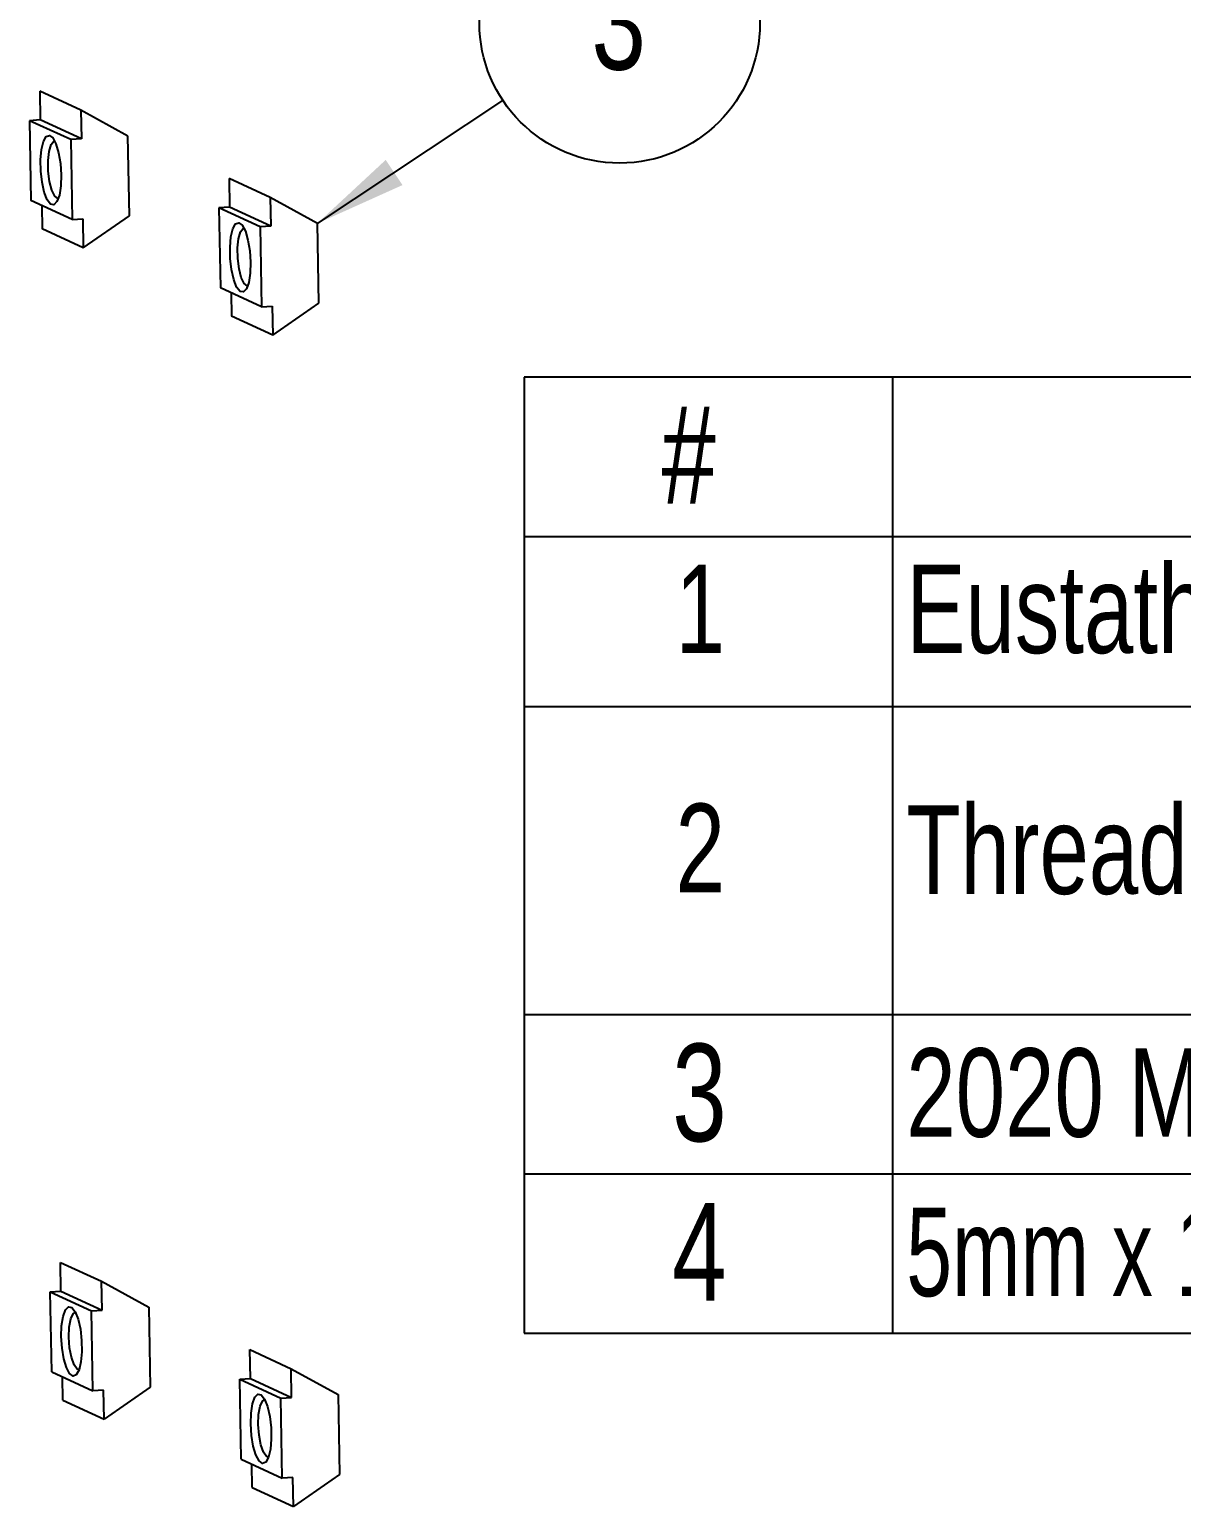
# Model space of a CAD drawing. Header units: millimetres. Extents: x 0 to 279, y 0 to 216.
# Drawn here: x 158 to 199.3, y 131.3 to 184.3 of the extents above; entities that cross this region are included whole.
import ezdxf

# ---------------------------------------------------------------- set-up
doc = ezdxf.new("R2010")
doc.units = ezdxf.units.MM
doc.layers.add('TITLE_BLOCK_BORDER', color=7, linetype='Continuous')
doc.styles.add('SLDTEXTSTYLE0', font='TXT', dxfattribs={"width": 0.75})
doc.styles.add('SLDTEXTSTYLE2', font='TXT', dxfattribs={"width": 0.694444})
doc.dimstyles.new('SLDDIMSTYLE0', dxfattribs={"dimtxt": 0.18, "dimasz": 3.302, "dimexe": 0, "dimexo": 0.0625, "dimgap": 0, "dimtad": 0, "dimtih": 1, "dimtoh": 1, "dimdec": 0, "dimrnd": 1e-09, "dimzin": 0, "dimdsep": 46, "dimtxsty": 'Standard', "dimsah": 1, "dimcen": 0.09, "dimadec": 0, "dimazin": 0, "dimtfac": 3.302, "dimtdec": 0, "dimtofl": 0, "dimtmove": 0, "dimatfit": 3, "dimfxl": 1, "dimfrac": 2, "dimtolj": 1, "dimtzin": 0, "dimarcsym": 0})

# ---------------------------------------------------------------- blocks, each defined once
blk = doc.blocks.new('SW_TABLEANNOTATION_25')
at = {"layer": 'TITLE_BLOCK_BORDER', "color": 0}
for p, q in [((0, 0), (0, -34.307)), ((89.193, 0), (0, 0)), ((13.205, 0), (13.205, -5.717)), ((0, -5.717), (89.193, -5.717)), ((13.205, -5.717), (13.205, -34.307)), ((0, -11.822), (89.193, -11.822)), ((0, -22.873), (89.193, -22.873)), ((0, -28.59), (89.193, -28.59)), ((0, -34.307), (89.193, -34.307))]:
    blk.add_line(p, q, dxfattribs=at)
at = {"layer": 'TITLE_BLOCK_BORDER', "color": 0, "attachment_point": 1}
for s, insert, char_height, style in [('#', (4.923, -1.047), 3.5, 'SLDTEXTSTYLE0'), ('1', (5.43, -6.729), 3.175, 'SLDTEXTSTYLE0'), ('Eustathios_Threaded_Flange', (13.705, -6.729), 3.175, 'SLDTEXTSTYLE0'), ('2', (5.43, -15.308), 3.175, 'SLDTEXTSTYLE0'), ('Threaded Spool Insert', (13.705, -15.372), 3.175, 'SLDTEXTSTYLE0'), ('3', (5.309, -23.92), 3.5, 'SLDTEXTSTYLE0'), ('2020 M5 Solid Tslot Nut', (13.705, -24.085), 3.175, 'SLDTEXTSTYLE0'), ('4', (5.309, -29.637), 3.5, 'SLDTEXTSTYLE0'), ('5mm x 10mm SST BSC', (13.705, -29.802), 3.175, 'SLDTEXTSTYLE2')]:
    blk.add_mtext(s, dxfattribs=dict(at, insert=insert, char_height=char_height, style=style))
blk = doc.blocks.new('SW_NOTE_165')
at = {"layer": 'TITLE_BLOCK_BORDER', "color": 0}
blk.add_circle((4.192, 2.781), 5.031, dxfattribs=at)
at = {"layer": 'TITLE_BLOCK_BORDER', "color": 0, "insert": (4.157, 4.605), "char_height": 3.5, "attachment_point": 2, "style": 'SLDTEXTSTYLE0'}
blk.add_mtext('3', dxfattribs=at)

msp = doc.modelspace()

# ---------------------------------------------------------------- linework, layer by layer
at = {"color": 7, "linetype": 'Continuous', "lineweight": 25}
for p, q in [((158.331, 182.106), (158.35, 181.068)), ((159.808, 181.425), (158.331, 182.106)), ((159.808, 181.425), (159.826, 180.386)), ((161.498, 180.492), (159.808, 181.425)), ((158.35, 181.068), (157.967, 181.043)), ((157.967, 181.043), (158.018, 178.176)), ((159.444, 180.362), (157.967, 181.043)), ((159.826, 180.386), (158.35, 181.068)), ((159.826, 180.386), (159.444, 180.362)), ((159.444, 180.362), (159.495, 177.495)), ((161.549, 177.624), (161.498, 180.492)), ((165.124, 178.972), (165.143, 177.934)), ((166.601, 178.291), (165.124, 178.972)), ((159.495, 177.495), (158.018, 178.176)), ((166.601, 178.291), (166.62, 177.253)), ((168.291, 177.358), (166.601, 178.291)), ((158.404, 177.998), (158.419, 177.162)), ((159.896, 176.48), (161.549, 177.624)), ((165.143, 177.934), (164.761, 177.91)), ((164.761, 177.91), (164.812, 175.042)), ((166.238, 177.229), (164.761, 177.91)), ((166.62, 177.253), (165.143, 177.934)), ((159.896, 176.48), (158.419, 177.162)), ((159.495, 177.495), (159.877, 177.519)), ((159.877, 177.519), (159.896, 176.48)), ((166.62, 177.253), (166.238, 177.229)), ((166.238, 177.229), (166.288, 174.361)), ((168.342, 174.491), (168.291, 177.358)), ((166.288, 174.361), (164.812, 175.042)), ((165.197, 174.864), (165.212, 174.028)), ((166.288, 174.361), (166.67, 174.385)), ((166.67, 174.385), (166.689, 173.347)), ((166.689, 173.347), (168.342, 174.491)), ((166.689, 173.347), (165.212, 174.028)), ((159.094, 139.042), (159.076, 140.08)), ((159.076, 140.08), (160.552, 139.399)), ((160.571, 138.361), (160.552, 139.399)), ((160.552, 139.399), (162.243, 138.466)), ((158.712, 139.018), (159.094, 139.042)), ((158.763, 136.15), (158.712, 139.018)), ((158.712, 139.018), (160.189, 138.337)), ((159.094, 139.042), (160.571, 138.361)), ((160.189, 138.337), (160.571, 138.361)), ((160.24, 135.469), (160.189, 138.337)), ((162.243, 138.466), (162.293, 135.598)), ((165.887, 135.908), (165.869, 136.947)), ((165.869, 136.947), (167.346, 136.265)), ((167.364, 135.227), (167.346, 136.265)), ((167.346, 136.265), (169.036, 135.333)), ((158.763, 136.15), (160.24, 135.469)), ((159.163, 135.136), (159.148, 135.972)), ((165.505, 135.884), (165.887, 135.908)), ((165.556, 133.017), (165.505, 135.884)), ((165.505, 135.884), (166.982, 135.203)), ((165.887, 135.908), (167.364, 135.227)), ((159.163, 135.136), (160.64, 134.455)), ((160.622, 135.493), (160.24, 135.469)), ((160.64, 134.455), (160.622, 135.493)), ((162.293, 135.598), (160.64, 134.455)), ((166.982, 135.203), (167.364, 135.227)), ((167.033, 132.335), (166.982, 135.203)), ((169.036, 135.333), (169.087, 132.465)), ((165.556, 133.017), (167.033, 132.335)), ((165.957, 132.002), (165.942, 132.839)), ((165.957, 132.002), (167.433, 131.321)), ((167.415, 132.359), (167.033, 132.335)), ((167.433, 131.321), (167.415, 132.359)), ((169.087, 132.465), (167.433, 131.321))]:
    msp.add_line(p, q, dxfattribs=at)
at = {"color": 7, "linetype": 'Continuous', "lineweight": 25, "flags": 128}
for points in [[(159.1, 179.099), (159.088, 178.707), (159.036, 178.375), (158.952, 178.141), (158.843, 178.029), (158.723, 178.051), (158.603, 178.206), (158.497, 178.475), (158.417, 178.831), (158.371, 179.234), (158.363, 179.64), (158.396, 180.007), (158.465, 180.294), (158.563, 180.469), (158.679, 180.515), (158.801, 180.425), (158.915, 180.211), (159.009, 179.894), (159.073, 179.509), (159.1, 179.099)], [(159.003, 178.251), (158.984, 178.251), (158.872, 178.338), (158.769, 178.551), (158.688, 178.864), (158.641, 179.233), (158.635, 179.608), (158.669, 179.94), (158.74, 180.182), (158.837, 180.304), (158.873, 180.314)], [(165.894, 175.965), (165.881, 175.573), (165.829, 175.242), (165.745, 175.008), (165.636, 174.896), (165.516, 174.918), (165.396, 175.072), (165.291, 175.342), (165.21, 175.697), (165.164, 176.1), (165.157, 176.507), (165.189, 176.874), (165.258, 177.16), (165.356, 177.336), (165.472, 177.381), (165.594, 177.292), (165.708, 177.077), (165.802, 176.76), (165.867, 176.376), (165.894, 175.965)], [(165.796, 175.117), (165.778, 175.118), (165.665, 175.204), (165.562, 175.418), (165.481, 175.73), (165.435, 176.099), (165.428, 176.475), (165.462, 176.806), (165.533, 177.049), (165.63, 177.17), (165.666, 177.18)], [(159.107, 137.414), (159.119, 137.806), (159.171, 138.137), (159.256, 138.371), (159.364, 138.483), (159.484, 138.461), (159.604, 138.307), (159.71, 138.037), (159.79, 137.682), (159.836, 137.279), (159.844, 136.872), (159.811, 136.505), (159.742, 136.219), (159.644, 136.043), (159.528, 135.997), (159.406, 136.087), (159.292, 136.302), (159.198, 136.618), (159.134, 137.003), (159.107, 137.414)], [(159.377, 137.397), (159.391, 137.757), (159.445, 138.049), (159.53, 138.234), (159.618, 138.288)], [(159.748, 136.225), (159.672, 136.252), (159.563, 136.404), (159.469, 136.672), (159.404, 137.018), (159.377, 137.397)], [(165.9, 134.28), (165.913, 134.672), (165.964, 135.003), (166.049, 135.238), (166.157, 135.35), (166.278, 135.328), (166.397, 135.173), (166.503, 134.904), (166.583, 134.548), (166.63, 134.145), (166.637, 133.738), (166.604, 133.372), (166.535, 133.085), (166.437, 132.909), (166.321, 132.864), (166.2, 132.953), (166.085, 133.168), (165.991, 133.485), (165.927, 133.87), (165.9, 134.28)], [(166.171, 134.264), (166.185, 134.623), (166.238, 134.915), (166.324, 135.1), (166.411, 135.154)], [(166.541, 133.091), (166.466, 133.118), (166.356, 133.271), (166.262, 133.538), (166.198, 133.885), (166.171, 134.264)]]:
    msp.add_lwpolyline(points, dxfattribs=at)

# ---------------------------------------------------------------- block references
at = {"layer": 'TITLE_BLOCK_BORDER'}
for name, p in [('SW_NOTE_165', (174.942, 181.771)), ('SW_TABLEANNOTATION_25', (175.709, 171.844))]:
    msp.add_blockref(name, p, dxfattribs=at)

# ---------------------------------------------------------------- leaders
msp.add_leader([(168.291, 177.358), (174.942, 181.771)], dimstyle='SLDDIMSTYLE0', dxfattribs=at)

doc.saveas('drawing.dxf')
